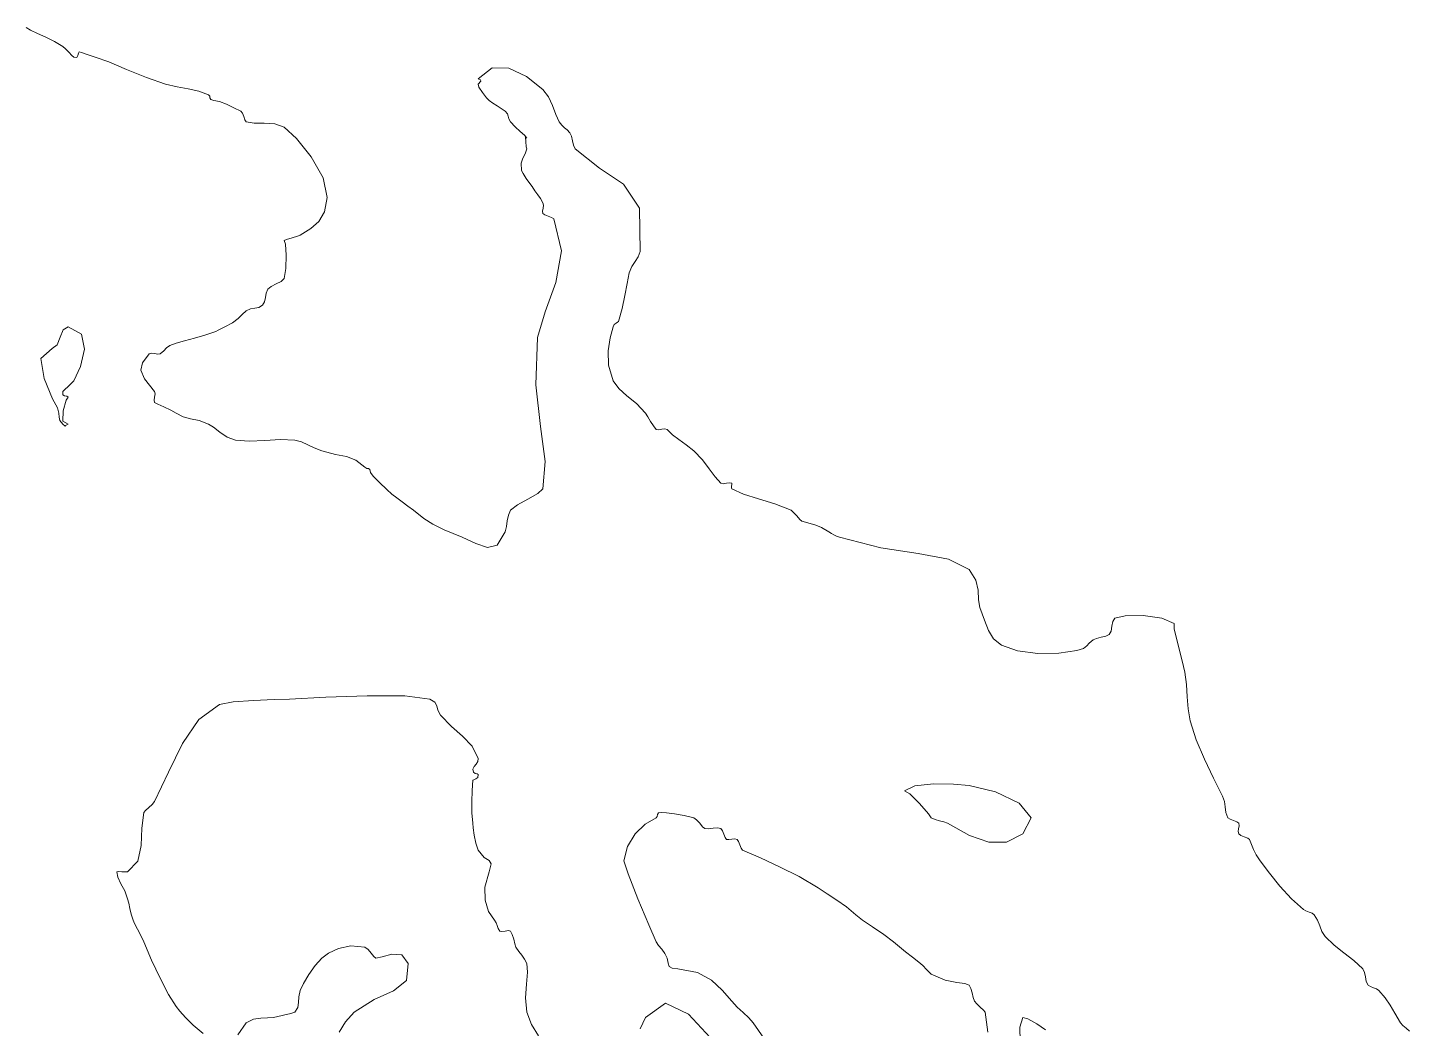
# Model space of a CAD drawing. Header units: inches. Extents: x 18 to 851, y -500 to 848.
# Drawn here: x 132.22 to 159.34, y 826.3 to 845.94 of the extents above; entities that cross this region are included whole.
import ezdxf

# ---------------------------------------------------------------- set-up
doc = ezdxf.new("R2010")
doc.units = ezdxf.units.IN
doc.header["$MEASUREMENT"] = 0
doc.layers.add('Layer 1', color=7, linetype='Continuous')

msp = doc.modelspace()

# ---------------------------------------------------------------- linework, layer by layer
at = {"layer": 'Layer 1', "lineweight": 0}
for points in [[(132.188, 845.938), (132.273, 845.888), (132.41, 845.826), (132.573, 845.751), (132.744, 845.666), (132.908, 845.57), (132.961, 845.523), (133.022, 845.456), (133.08, 845.393), (133.12, 845.358), (133.181, 845.353), (133.204, 845.39), (133.211, 845.438), (133.226, 845.464), (133.271, 845.452), (133.362, 845.419), (133.464, 845.383), (133.543, 845.358), (133.807, 845.265), (134.159, 845.117), (134.547, 844.957), (134.92, 844.829), (135.148, 844.776), (135.366, 844.735), (135.573, 844.688), (135.767, 844.617), (135.789, 844.591), (135.795, 844.558), (135.814, 844.527), (135.873, 844.511), (135.985, 844.487), (136.12, 844.434), (136.263, 844.366), (136.402, 844.3), (136.434, 844.26), (136.458, 844.192), (136.481, 844.126), (136.508, 844.088), (136.66, 844.06), (136.857, 844.06), (137.065, 844.048), (137.249, 843.982), (137.491, 843.762), (137.78, 843.404), (138.015, 842.991), (138.096, 842.605), (138.042, 842.324), (137.935, 842.133), (137.777, 841.993), (137.567, 841.864), (137.512, 841.846), (137.406, 841.813), (137.3, 841.78), (137.249, 841.758), (137.276, 841.691), (137.29, 841.472), (137.284, 841.21), (137.249, 841.017), (137.191, 840.958), (137.097, 840.907), (136.999, 840.859), (136.932, 840.806), (136.897, 840.725), (136.883, 840.639), (136.867, 840.558), (136.826, 840.488), (136.754, 840.447), (136.673, 840.432), (136.588, 840.418), (136.508, 840.382), (136.429, 840.31), (136.346, 840.226), (136.238, 840.141), (136.084, 840.064), (136.019, 840.035), (135.958, 840.002), (135.907, 839.975), (135.873, 839.958), (135.695, 839.903), (135.492, 839.844), (135.294, 839.789), (135.132, 839.747), (135.005, 839.701), (134.939, 839.651), (134.89, 839.596), (134.814, 839.535), (134.769, 839.529), (134.704, 839.539), (134.642, 839.546), (134.602, 839.535), (134.47, 839.357), (134.437, 839.214), (134.512, 839.046), (134.708, 838.794), (134.717, 838.749), (134.707, 838.687), (134.697, 838.625), (134.708, 838.582), (134.771, 838.548), (134.892, 838.493), (135.027, 838.429), (135.132, 838.37), (135.268, 838.301), (135.415, 838.262), (135.58, 838.225), (135.767, 838.158), (135.867, 838.093), (135.988, 837.998), (136.131, 837.903), (136.296, 837.841), (136.564, 837.819), (136.87, 837.833), (137.181, 837.851), (137.461, 837.841), (137.591, 837.807), (137.714, 837.751), (137.842, 837.688), (137.99, 837.629), (138.262, 837.561), (138.476, 837.518), (138.658, 837.451), (138.837, 837.312), (138.877, 837.288), (138.909, 837.283), (138.932, 837.266), (138.943, 837.206), (138.999, 837.136), (139.125, 837.009), (139.266, 836.875), (139.367, 836.782), (139.461, 836.707), (139.568, 836.629), (139.681, 836.548), (139.791, 836.464), (139.991, 836.306), (140.167, 836.19), (140.392, 836.081), (140.743, 835.935), (141.012, 835.812), (141.241, 835.731), (141.432, 835.779), (141.59, 836.041), (141.615, 836.146), (141.63, 836.26), (141.652, 836.37), (141.696, 836.464), (141.833, 836.571), (142.037, 836.683), (142.229, 836.791), (142.332, 836.888), (142.374, 837.424), (142.286, 838.11), (142.194, 838.926), (142.226, 839.853), (142.375, 840.359), (142.586, 840.938), (142.697, 841.557), (142.543, 842.182), (142.502, 842.212), (142.435, 842.237), (142.368, 842.261), (142.332, 842.288), (142.325, 842.337), (142.333, 842.395), (142.341, 842.452), (142.332, 842.5), (142.281, 842.583), (142.229, 842.659), (142.175, 842.734), (142.12, 842.817), (142.075, 842.881), (142.005, 842.98), (141.94, 843.077), (141.908, 843.135), (141.902, 843.277), (141.938, 843.376), (141.985, 843.461), (142.014, 843.559), (142.005, 843.597), (141.993, 843.7), (141.991, 843.786), (142.014, 843.77), (141.969, 843.825), (141.885, 843.902), (141.787, 843.993), (141.696, 844.088), (141.659, 844.151), (141.65, 844.2), (141.638, 844.247), (141.59, 844.3), (141.512, 844.354), (141.431, 844.403), (141.35, 844.454), (141.273, 844.511), (141.225, 844.563), (141.143, 844.664), (141.073, 844.767), (141.061, 844.829), (141.112, 844.885), (141.104, 844.912), (141.073, 844.924), (141.061, 844.935), (141.332, 845.149), (141.659, 845.142), (142.006, 844.978), (142.332, 844.723), (142.44, 844.58), (142.519, 844.407), (142.583, 844.233), (142.649, 844.088), (142.7, 844.022), (142.755, 843.974), (142.81, 843.929), (142.861, 843.876), (142.892, 843.807), (142.91, 843.718), (142.931, 843.629), (142.967, 843.559), (143.441, 843.18), (143.914, 842.866), (144.23, 842.396), (144.237, 841.547), (144.199, 841.442), (144.14, 841.351), (144.076, 841.25), (144.026, 841.123), (143.983, 840.917), (143.939, 840.678), (143.886, 840.423), (143.814, 840.17), (143.797, 840.155), (143.766, 840.138), (143.731, 840.11), (143.708, 840.064), (143.653, 839.849), (143.611, 839.597), (143.617, 839.313), (143.708, 839.005), (143.819, 838.854), (143.981, 838.712), (144.167, 838.558), (144.343, 838.37), (144.391, 838.298), (144.443, 838.208), (144.499, 838.119), (144.555, 838.053), (144.599, 838.044), (144.663, 838.054), (144.726, 838.063), (144.767, 838.053), (144.875, 837.946), (145, 837.851), (145.142, 837.751), (145.296, 837.629), (145.462, 837.457), (145.594, 837.28), (145.709, 837.119), (145.826, 836.994), (145.87, 836.986), (145.935, 836.996), (145.997, 837.004), (146.038, 836.994), (146.041, 836.972), (146.036, 836.939), (146.033, 836.906), (146.038, 836.888), (146.269, 836.782), (146.56, 836.688), (146.881, 836.589), (147.202, 836.464), (147.251, 836.423), (147.313, 836.354), (147.372, 836.287), (147.414, 836.252), (147.574, 836.207), (147.688, 836.172), (147.797, 836.125), (147.943, 836.041), (147.995, 836.009), (148.042, 835.982), (148.093, 835.958), (148.155, 835.935), (148.966, 835.73), (149.699, 835.618), (150.295, 835.506), (150.696, 835.3), (150.832, 835.096), (150.876, 834.894), (150.884, 834.708), (150.908, 834.559), (150.998, 834.308), (151.076, 834.105), (151.175, 833.943), (151.332, 833.817), (151.649, 833.707), (152.047, 833.656), (152.458, 833.66), (152.814, 833.711), (152.942, 833.754), (153.008, 833.802), (153.056, 833.858), (153.131, 833.923), (153.2, 833.951), (153.289, 833.971), (153.378, 833.994), (153.449, 834.029), (153.484, 834.094), (153.501, 834.187), (153.519, 834.28), (153.555, 834.347), (153.76, 834.396), (154.115, 834.397), (154.481, 834.346), (154.72, 834.241), (154.722, 834.14), (154.792, 833.844), (154.878, 833.508), (154.932, 833.288), (154.962, 833.042), (154.978, 832.802), (154.997, 832.566), (155.037, 832.335), (155.157, 831.961), (155.316, 831.581), (155.495, 831.208), (155.673, 830.853), (155.708, 830.746), (155.723, 830.641), (155.739, 830.536), (155.778, 830.429), (155.819, 830.399), (155.887, 830.374), (155.953, 830.349), (155.99, 830.323), (155.996, 830.274), (155.987, 830.215), (155.98, 830.158), (155.99, 830.111), (156.032, 830.083), (156.1, 830.057), (156.166, 830.031), (156.202, 830.006), (156.244, 829.903), (156.282, 829.806), (156.333, 829.703), (156.414, 829.582), (156.595, 829.345), (156.8, 829.089), (157.024, 828.841), (157.261, 828.629), (157.308, 828.604), (157.37, 828.579), (157.43, 828.554), (157.473, 828.523), (157.539, 828.419), (157.58, 828.309), (157.62, 828.2), (157.685, 828.1), (157.864, 827.929), (158.056, 827.779), (158.248, 827.63), (158.425, 827.464), (158.462, 827.393), (158.479, 827.305), (158.495, 827.217), (158.531, 827.147), (158.579, 827.115), (158.637, 827.093), (158.696, 827.072), (158.743, 827.041), (158.867, 826.895), (158.964, 826.75), (159.056, 826.592), (159.167, 826.406), (159.211, 826.355), (159.277, 826.297), (159.34, 826.241)], [(133.014, 838.158), (132.904, 838.212), (132.912, 838.417), (132.971, 838.625), (133.014, 838.688), (132.988, 838.703), (132.941, 838.709), (132.904, 838.732), (132.908, 838.794), (132.943, 838.838), (133.008, 838.897), (133.075, 838.958), (133.12, 839.005), (133.255, 839.285), (133.33, 839.625), (133.273, 839.92), (133.014, 840.064), (132.914, 840.006), (132.853, 839.862), (132.794, 839.713), (132.696, 839.641), (132.476, 839.447), (132.538, 839.049), (132.706, 838.655), (132.802, 838.476), (132.829, 838.371), (132.832, 838.291), (132.845, 838.224), (132.908, 838.158), (132.955, 838.118), (132.955, 838.11), (132.958, 838.126), (133.014, 838.158), (133.014, 838.158)], [(132.908, 838.158), (132.845, 838.224), (132.832, 838.291), (132.829, 838.371), (132.802, 838.476), (132.706, 838.655), (132.538, 839.049), (132.476, 839.447), (132.696, 839.641), (132.794, 839.713), (132.853, 839.862), (132.914, 840.006), (133.014, 840.064), (133.273, 839.92), (133.33, 839.625), (133.255, 839.285), (133.12, 839.005), (133.075, 838.958), (133.008, 838.897), (132.943, 838.838), (132.908, 838.794), (132.904, 838.732), (132.941, 838.709), (132.988, 838.703), (133.014, 838.688), (132.971, 838.625), (132.912, 838.417), (132.904, 838.212), (133.014, 838.158), (132.958, 838.126), (132.955, 838.11), (132.955, 838.118), (132.908, 838.158), (132.908, 838.158)], [(142.244, 826.152), (142.106, 826.37), (142.014, 826.617), (141.991, 826.898), (142.01, 827.165), (142.03, 827.396), (142.014, 827.57), (141.972, 827.656), (141.917, 827.73), (141.857, 827.805), (141.802, 827.888), (141.779, 827.954), (141.757, 828.045), (141.73, 828.137), (141.696, 828.206), (141.655, 828.215), (141.59, 828.206), (141.525, 828.196), (141.484, 828.206), (141.455, 828.255), (141.433, 828.312), (141.41, 828.368), (141.379, 828.417), (141.263, 828.592), (141.194, 828.809), (141.192, 829.068), (141.273, 829.37), (141.314, 829.525), (141.274, 829.588), (141.18, 829.647), (141.061, 829.794), (141.011, 829.93), (140.98, 830.09), (140.964, 830.234), (140.955, 830.323), (140.938, 830.525), (140.935, 830.743), (140.942, 830.963), (140.955, 831.17), (140.975, 831.177), (141.016, 831.191), (141.053, 831.221), (141.061, 831.276), (141.041, 831.289), (141.001, 831.299), (140.965, 831.325), (140.955, 831.382), (140.979, 831.433), (141.021, 831.48), (141.056, 831.532), (141.061, 831.594), (140.941, 831.835), (140.754, 832.032), (140.535, 832.221), (140.32, 832.441), (140.265, 832.543), (140.247, 832.628), (140.212, 832.699), (140.108, 832.758), (139.621, 832.823), (138.881, 832.826), (138.066, 832.795), (137.355, 832.758), (137.055, 832.748), (136.646, 832.732), (136.249, 832.703), (135.979, 832.652), (135.574, 832.36), (135.253, 831.89), (134.978, 831.325), (134.708, 830.747), (134.662, 830.69), (134.593, 830.628), (134.529, 830.572), (134.497, 830.535), (134.456, 830.225), (134.444, 829.883), (134.38, 829.576), (134.179, 829.37), (134.139, 829.368), (134.067, 829.371), (133.998, 829.373), (133.967, 829.37), (133.987, 829.262), (134.048, 829.135), (134.122, 828.993), (134.179, 828.841), (134.199, 828.755), (134.223, 828.651), (134.251, 828.537), (134.285, 828.417), (134.314, 828.354), (134.372, 828.246), (134.438, 828.119), (134.497, 827.994), (134.649, 827.636), (134.814, 827.279), (134.979, 826.962), (135.132, 826.723), (135.204, 826.632), (135.316, 826.506), (135.468, 826.357), (135.661, 826.194)], [(149.955, 830.429), (150.028, 830.393), (150.117, 830.37), (150.204, 830.35), (150.272, 830.323), (150.706, 830.083), (151.084, 829.95), (151.428, 829.95), (151.755, 830.111), (151.916, 830.428), (151.68, 830.715), (151.216, 830.938), (150.696, 831.064), (150.392, 831.09), (149.998, 831.096), (149.635, 831.059), (149.426, 830.958), (149.535, 830.901), (149.725, 830.708), (149.898, 830.507), (149.955, 830.429), (149.955, 830.429)], [(149.426, 830.958), (149.635, 831.059), (149.998, 831.096), (150.392, 831.09), (150.696, 831.064), (151.216, 830.938), (151.68, 830.715), (151.916, 830.428), (151.755, 830.111), (151.428, 829.95), (151.084, 829.95), (150.706, 830.083), (150.272, 830.323), (150.204, 830.35), (150.117, 830.37), (150.028, 830.393), (149.955, 830.429), (149.898, 830.507), (149.725, 830.708), (149.535, 830.901), (149.426, 830.958), (149.426, 830.958)], [(151.067, 826.223), (151.014, 826.617), (150.983, 826.651), (150.917, 826.711), (150.847, 826.777), (150.802, 826.829), (150.776, 826.901), (150.756, 826.991), (150.733, 827.079), (150.696, 827.147), (150.614, 827.174), (150.454, 827.194), (150.229, 827.244), (149.955, 827.358), (149.911, 827.396), (149.854, 827.457), (149.795, 827.521), (149.743, 827.57), (149.586, 827.691), (149.451, 827.799), (149.33, 827.898), (149.214, 827.994), (149.021, 828.137), (148.802, 828.286), (148.604, 828.421), (148.473, 828.523), (148.291, 828.679), (148.102, 828.813), (147.913, 828.936), (147.731, 829.053), (147.364, 829.274), (146.978, 829.468), (146.599, 829.64), (146.249, 829.794), (146.224, 829.83), (146.198, 829.896), (146.172, 829.964), (146.144, 830.006), (146.098, 830.016), (146.04, 830.009), (145.98, 830), (145.932, 830.006), (145.906, 830.042), (145.881, 830.108), (145.856, 830.176), (145.826, 830.217), (145.755, 830.231), (145.67, 830.224), (145.583, 830.212), (145.508, 830.217), (145.466, 830.253), (145.408, 830.321), (145.347, 830.391), (145.296, 830.429), (145.104, 830.477), (144.914, 830.508), (144.756, 830.526), (144.661, 830.535), (144.602, 830.525), (144.581, 830.492), (144.573, 830.454), (144.555, 830.429), (144.338, 830.307), (144.141, 830.113), (143.992, 829.866), (143.92, 829.582), (143.92, 829.582)], [(146.728, 826.017), (146.461, 826.406), (146.37, 826.504), (146.261, 826.607), (146.147, 826.714), (146.038, 826.829), (145.849, 827.048), (145.64, 827.245), (145.364, 827.392), (144.979, 827.464), (144.866, 827.479), (144.812, 827.513), (144.789, 827.575), (144.767, 827.676), (144.726, 827.767), (144.665, 827.849), (144.601, 827.925), (144.555, 827.994), (144.409, 828.325), (144.194, 828.839), (144.001, 829.327), (143.92, 829.582), (143.992, 829.866), (144.141, 830.113), (144.338, 830.307), (144.555, 830.429), (144.555, 830.429)], [(144.555, 830.429), (144.573, 830.454), (144.581, 830.492), (144.602, 830.525), (144.661, 830.535), (144.756, 830.526), (144.914, 830.508), (145.104, 830.477), (145.296, 830.429), (145.347, 830.391), (145.408, 830.321), (145.466, 830.253), (145.508, 830.217), (145.583, 830.212), (145.67, 830.224), (145.755, 830.231), (145.826, 830.217), (145.856, 830.176), (145.881, 830.108), (145.906, 830.042), (145.932, 830.006), (145.98, 830), (146.04, 830.009), (146.098, 830.016), (146.144, 830.006), (146.172, 829.964), (146.198, 829.896), (146.224, 829.83), (146.249, 829.794), (146.599, 829.64), (146.978, 829.468), (147.364, 829.274), (147.731, 829.053), (147.913, 828.936), (148.102, 828.813), (148.291, 828.679), (148.473, 828.523), (148.604, 828.421), (148.802, 828.286), (149.021, 828.137), (149.214, 827.994), (149.33, 827.898), (149.451, 827.799), (149.586, 827.691), (149.743, 827.57), (149.795, 827.521), (149.854, 827.457), (149.911, 827.396), (149.955, 827.358), (150.229, 827.244), (150.454, 827.194), (150.614, 827.174), (150.696, 827.147), (150.733, 827.079), (150.756, 826.991), (150.776, 826.901), (150.802, 826.829), (150.847, 826.777), (150.917, 826.711), (150.983, 826.651), (151.014, 826.617), (151.067, 826.223)], [(143.92, 829.582), (144.001, 829.327), (144.194, 828.839), (144.409, 828.325), (144.555, 827.994), (144.601, 827.925), (144.665, 827.849), (144.726, 827.767), (144.767, 827.676), (144.789, 827.575), (144.812, 827.513), (144.866, 827.479), (144.979, 827.464), (145.364, 827.392), (145.64, 827.245), (145.849, 827.048), (146.038, 826.829), (146.147, 826.714), (146.261, 826.607), (146.37, 826.504), (146.461, 826.406), (146.728, 826.017)], [(136.344, 826.168), (136.508, 826.406), (136.65, 826.476), (136.794, 826.498), (136.927, 826.501), (137.038, 826.512), (137.103, 826.524), (137.239, 826.554), (137.381, 826.588), (137.461, 826.617), (137.521, 826.704), (137.534, 826.804), (137.538, 826.916), (137.567, 827.041), (137.632, 827.175), (137.734, 827.352), (137.859, 827.532), (137.99, 827.676), (138.12, 827.77), (138.315, 827.864), (138.561, 827.918), (138.837, 827.888), (138.901, 827.845), (138.962, 827.775), (139.014, 827.709), (139.049, 827.676), (139.175, 827.702), (139.366, 827.752), (139.558, 827.737), (139.685, 827.57), (139.655, 827.233), (139.398, 827.033), (139.021, 826.863), (138.626, 826.617), (138.454, 826.425), (138.328, 826.221)], [(145.615, 826.115), (145.189, 826.573), (144.737, 826.789), (144.343, 826.512), (144.24, 826.286)], [(144.24, 826.286), (144.343, 826.512), (144.737, 826.789), (145.189, 826.573), (145.615, 826.115)], [(152.194, 826.265), (152.024, 826.382), (151.852, 826.485), (151.755, 826.512), (151.69, 826.317), (151.697, 826.038)], [(151.697, 826.038), (151.69, 826.317), (151.755, 826.512), (151.852, 826.485), (152.024, 826.382), (152.194, 826.265)]]:
    msp.add_lwpolyline(points, dxfattribs=at)

doc.saveas('drawing.dxf')
